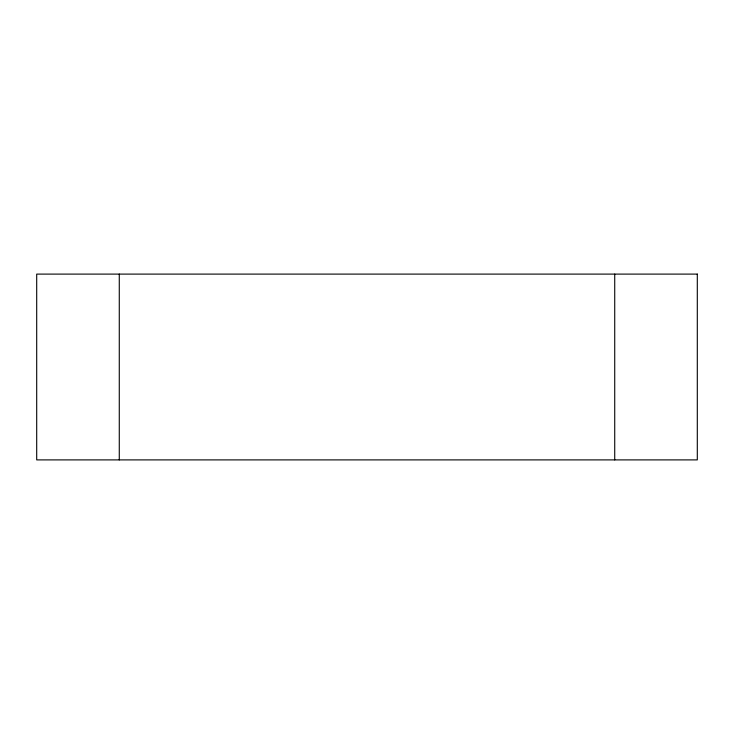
<?xml version="1.0" encoding="UTF-8"?>
<svg xmlns="http://www.w3.org/2000/svg" width="734" height="734" viewBox="0 0 734 734"><rect width="100%" height="100%" fill="white"/><g stroke="black" fill="none" stroke-linecap="round" stroke-linejoin="round"><path stroke-width="1.1" d="M614.725 274.103L614.725 459.897M119.275 274.103L119.275 459.897M697.3 274.103L36.7 274.103L36.7 459.897L697.3 459.897L697.3 274.103"/></g></svg>
